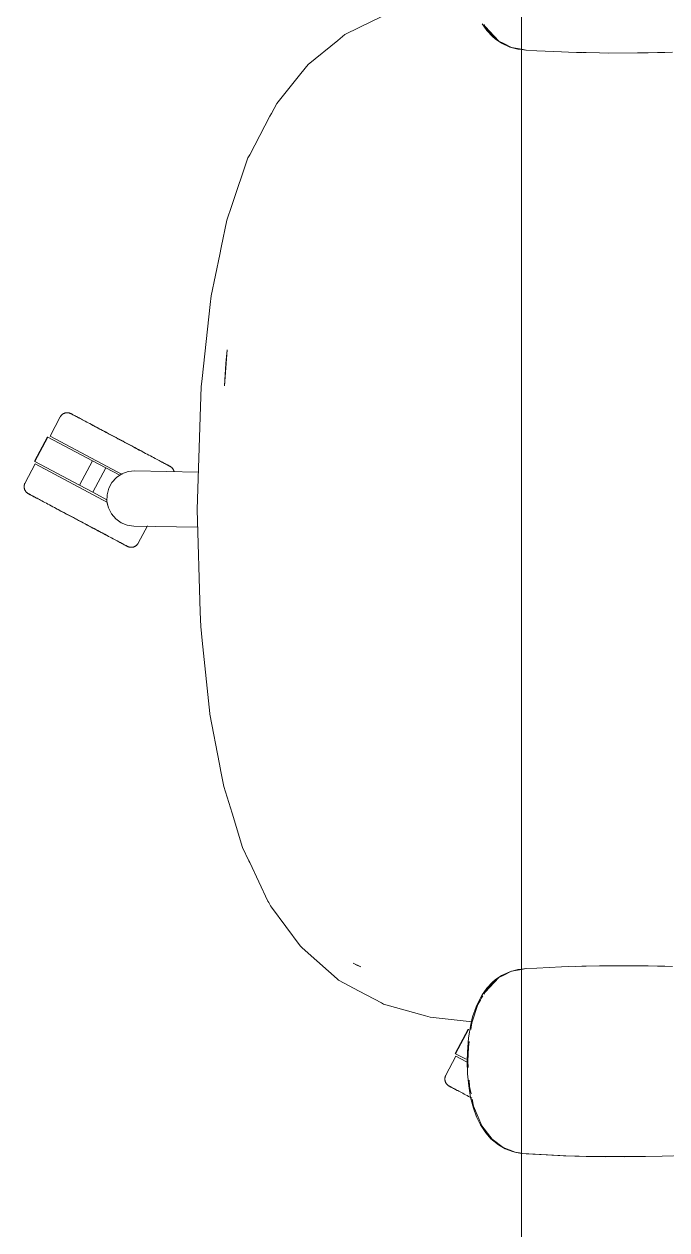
# Model space of a CAD drawing. Header units: millimetres. Extents: x 79795 to 317870, y -36033 to 97293.
# Drawn here: x 160069 to 160395, y 10074 to 10686 of the extents above; entities that cross this region are included whole.
import ezdxf

# ---------------------------------------------------------------- set-up
doc = ezdxf.new("R2010")
doc.units = ezdxf.units.MM
doc.header["$MEASUREMENT"] = 0
doc.layers.add('G-IMPT', color=8, linetype='CONTINUOUS', lineweight=9)
doc.layers.add('I-FURN', color=8, linetype='CONTINUOUS', lineweight=9)

msp = doc.modelspace()

# ---------------------------------------------------------------- linework, layer by layer
at = {"layer": 'G-IMPT'}
for p, q in [((160249.88, 10689.76), (160238.41, 10684.12)), ((160231.24, 10680.59), (160238.41, 10684.12)), ((160303.21, 10682.62), (160300.77, 10686.07)), ((160301.7, 10685.72), (160303.58, 10682.56)), ((160302.39, 10684.65), (160303.67, 10683.18)), ((160302.39, 10684.65), (160309.29, 10677.26)), ((160306.08, 10679.57), (160303.21, 10682.62)), ((160303.58, 10682.56), (160309.29, 10677.26)), ((160303.8, 10683.03), (160306.88, 10679.49)), ((160227.59, 10677.62), (160212.64, 10665.44)), ((160227.59, 10677.62), (160231.24, 10680.59)), ((160306.08, 10679.57), (160307.4, 10678.44)), ((160309.29, 10677.26), (160306.88, 10679.49)), ((160310.62, 10676.23), (160307.4, 10678.44)), ((160311.53, 10676.15), (160309.29, 10677.26)), ((160310.62, 10676.23), (160314.95, 10674.25)), ((160311.53, 10676.15), (160315.79, 10674.05)), ((160318.9, 10673.18), (160314.95, 10674.25)), ((160315.79, 10674.05), (160320.83, 10673.11)), ((160320.83, 10672.94), (160318.9, 10673.18)), ((160320.83, 10673.11), (160323.13, 10672.68)), ((160322.91, 10672.68), (160320.83, 10672.94)), ((160328.57, 10672.4), (160322.91, 10672.68)), ((160328.57, 10672.4), (160341.13, 10671.78)), ((160344.68, 10671.66), (160341.13, 10671.78)), ((160360.35, 10671.28), (160344.68, 10671.66)), ((160348.72, 10671.57), (160351.4, 10671.46)), ((160353.62, 10671.46), (160351.78, 10671.46)), ((160360.35, 10671.28), (160364.86, 10671.23)), ((160364.86, 10671.23), (160379.57, 10671.24)), ((160385.04, 10671.31), (160379.57, 10671.24)), ((160385.04, 10671.31), (160397.35, 10671.6)), ((160391.82, 10671.44), (160389.74, 10671.44)), ((160393.48, 10671.52), (160391.82, 10671.44)), ((160212.64, 10665.44), (160208.88, 10660.78)), ((160196.68, 10645.65), (160208.88, 10660.78)), ((160196.68, 10645.65), (160193.97, 10640.52)), ((160193.24, 10639.14), (160193.97, 10640.52)), ((160193.24, 10639.14), (160182.94, 10619.63)), ((160173.92, 10593.89), (160182.07, 10617.97)), ((160182.94, 10619.63), (160182.07, 10617.97)), ((160173.92, 10593.89), (160171.4, 10586.45)), ((160168.53, 10572.63), (160171.4, 10586.45)), ((160167.77, 10568.95), (160168.53, 10572.63)), ((160167.77, 10568.95), (160163.42, 10548)), ((160163.42, 10548), (160162.93, 10543.59)), ((160158.8, 10506.14), (160162.93, 10543.59)), ((160170.2, 10502.3), (160171.45, 10520.58)), ((160171.45, 10520.58), (160170.84, 10513.64)), ((160170.2, 10502.3), (160170.84, 10513.64)), ((160158.8, 10506.14), (160158.32, 10501.77)), ((160158, 10491.83), (160158.32, 10501.77)), ((160158, 10491.83), (160156.29, 10439.65)), ((160156.29, 10439.65), (160157.91, 10387.48)), ((160157.91, 10387.48), (160158.13, 10380.22)), ((160158.87, 10373.15), (160158.13, 10380.22)), ((160162.69, 10336.16), (160158.87, 10373.15)), ((160162.69, 10336.16), (160162.78, 10335.7)), ((160167.64, 10310.32), (160162.78, 10335.7)), ((160167.64, 10310.32), (160168.35, 10306.66)), ((160169.81, 10299.05), (160168.35, 10306.66)), ((160174, 10285.45), (160169.81, 10299.05)), ((160179.32, 10268.18), (160174, 10285.45)), ((160179.32, 10268.18), (160182.51, 10261.41)), ((160182.94, 10260.49), (160182.51, 10261.41)), ((160192.21, 10240.85), (160182.94, 10260.49)), ((160192.21, 10240.85), (160192.63, 10240.14)), ((160193.57, 10238.57), (160192.63, 10240.14)), ((160194.03, 10237.8), (160193.57, 10238.57)), ((160194.03, 10237.8), (160208.6, 10218.3)), ((160208.6, 10218.3), (160209.33, 10217.33)), ((160212.59, 10214.46), (160209.33, 10217.33)), ((160212.59, 10214.46), (160227.37, 10201.44)), ((160235.34, 10209.47), (160239.23, 10207.51)), ((160235.34, 10209.47), (160237.64, 10208.29)), ((160237.64, 10208.29), (160239.23, 10207.51)), ((160310.62, 10203.12), (160314.95, 10205.11)), ((160311.53, 10203.21), (160315.79, 10205.31)), ((160318.9, 10206.18), (160314.95, 10205.11)), ((160315.79, 10205.31), (160320.83, 10206.25)), ((160320.83, 10206.42), (160318.9, 10206.18)), ((160320.83, 10206.25), (160323.13, 10206.68)), ((160322.91, 10206.68), (160320.83, 10206.42)), ((160328.57, 10206.96), (160322.91, 10206.68)), ((160328.57, 10206.96), (160341.13, 10207.58)), ((160344.68, 10207.7), (160341.13, 10207.58)), ((160360.35, 10208.08), (160344.68, 10207.7)), ((160348.08, 10207.76), (160351.4, 10207.9)), ((160353.62, 10207.9), (160351.4, 10207.9)), ((160360.35, 10208.08), (160364.86, 10208.13)), ((160364.86, 10208.13), (160379.57, 10208.12)), ((160385.04, 10208.05), (160379.57, 10208.12)), ((160385.04, 10208.05), (160397.35, 10207.76)), ((160391.82, 10207.92), (160389.74, 10207.91)), ((160393.48, 10207.84), (160391.82, 10207.92)), ((160227.37, 10201.44), (160228.04, 10200.86)), ((160238.47, 10195.27), (160228.04, 10200.86)), ((160302.39, 10194.71), (160309.29, 10202.1)), ((160306.08, 10199.79), (160303.21, 10196.74)), ((160303.58, 10196.8), (160309.29, 10202.1)), ((160303.8, 10196.33), (160306.88, 10199.87)), ((160306.08, 10199.79), (160307.4, 10200.92)), ((160309.29, 10202.1), (160306.88, 10199.87)), ((160310.62, 10203.12), (160307.4, 10200.92)), ((160311.53, 10203.21), (160309.29, 10202.1)), ((160249.71, 10189.26), (160238.47, 10195.27)), ((160299.96, 10191.91), (160300.77, 10193.29)), ((160300.37, 10191.42), (160301.23, 10192.86)), ((160303.21, 10196.74), (160300.77, 10193.29)), ((160301.7, 10193.64), (160303.58, 10196.8)), ((160302.39, 10194.71), (160303.67, 10196.18)), ((160250.82, 10188.67), (160249.71, 10189.26)), ((160272.17, 10182.66), (160250.82, 10188.67)), ((160295.59, 10179.1), (160298.62, 10188.5)), ((160296.02, 10182.19), (160297.76, 10187.28)), ((160297.76, 10187.28), (160299.96, 10191.91)), ((160298.62, 10188.5), (160300.09, 10190.95)), ((160272.17, 10182.66), (160274.43, 10182.02)), ((160295.71, 10179.61), (160274.43, 10182.02)), ((160296.02, 10182.19), (160295.04, 10178.26)), ((160295.04, 10178.26), (160293.92, 10171.5)), ((160295.13, 10175.81), (160295.59, 10179.1)), ((160293.35, 10164.19), (160293.92, 10171.5)), ((160293.86, 10166.84), (160294.26, 10169.63)), ((160293.35, 10164.19), (160293.26, 10159.68)), ((160293.86, 10166.84), (160293.63, 10159.68)), ((160293.26, 10159.68), (160293.44, 10153.34)), ((160293.82, 10156.57), (160293.63, 10159.68)), ((160294, 10147.19), (160293.44, 10153.34)), ((160294.42, 10146.85), (160294.22, 10150.06)), ((160294, 10147.19), (160295, 10141.26)), ((160295.19, 10143.1), (160294.42, 10146.85)), ((160296.43, 10135.78), (160295, 10141.26)), ((160296.46, 10136.89), (160295.75, 10140.36)), ((160296.43, 10135.78), (160298.02, 10131.44)), ((160296.46, 10136.89), (160298.79, 10131.27)), ((160300, 10127.37), (160298.02, 10131.44)), ((160300.63, 10126.87), (160298.79, 10131.27)), ((160300, 10127.37), (160302.66, 10123.32)), ((160305.84, 10120.09), (160300.63, 10126.87)), ((160302.66, 10123.32), (160305.32, 10120.28)), ((160309.06, 10117.21), (160305.32, 10120.28)), ((160311.47, 10115.92), (160305.84, 10120.09)), ((160312.5, 10115.25), (160309.06, 10117.21)), ((160317.66, 10113.51), (160311.47, 10115.92)), ((160312.5, 10115.25), (160316.14, 10113.85)), ((160317.49, 10113.49), (160316.14, 10113.85)), ((160317.49, 10113.49), (160319.88, 10113.04)), ((160317.66, 10113.51), (160320.83, 10113.03)), ((160321.53, 10112.79), (160319.88, 10113.04)), ((160342.1, 10111.74), (160321.53, 10112.79)), ((160343.31, 10111.7), (160321.53, 10112.79)), ((160321.53, 10112.79), (160323.13, 10112.68)), ((160343.31, 10111.7), (160323.13, 10112.68)), ((160363.5, 10111.24), (160342.1, 10111.74)), ((160353.66, 10111.4), (160342.1, 10111.74)), ((160342.1, 10111.74), (160343.31, 10111.7)), ((160363.5, 10111.24), (160343.31, 10111.7)), ((160383.68, 10111.28), (160353.66, 10111.4)), ((160363.5, 10111.24), (160353.66, 10111.4)), ((160353.66, 10111.4), (160372.89, 10111.2)), ((160361.46, 10111.26), (160359.55, 10111.33)), ((160363.5, 10111.28), (160361.46, 10111.26)), ((160383.68, 10111.28), (160363.5, 10111.24)), ((160383.68, 10111.28), (160372.89, 10111.2)), ((160383.68, 10111.28), (160392.1, 10111.45)), ((160403.86, 10111.84), (160392.1, 10111.45))]:
    msp.add_line(p, q, dxfattribs=at)
at = {"layer": 'I-FURN'}
for p, q in [((160320.83, 9395.22), (160320.83, 10995.22)), ((160320.83, 10995.22), (160320.83, 9395.22)), ((160086.84, 10486.57), (160081.69, 10476.89)), ((160086.84, 10486.57), (160086.92, 10486.71)), ((160086.92, 10486.71), (160087, 10486.85)), ((160087, 10486.85), (160087.09, 10486.99)), ((160087.09, 10486.99), (160087.19, 10487.12)), ((160087.19, 10487.12), (160087.29, 10487.24)), ((160087.29, 10487.24), (160087.39, 10487.37)), ((160087.39, 10487.37), (160087.5, 10487.48)), ((160087.5, 10487.48), (160087.62, 10487.6)), ((160087.62, 10487.6), (160087.74, 10487.71)), ((160087.74, 10487.71), (160087.86, 10487.81)), ((160087.86, 10487.81), (160087.99, 10487.91)), ((160087.99, 10487.91), (160088.12, 10488)), ((160088.12, 10488), (160088.25, 10488.09)), ((160088.25, 10488.09), (160088.39, 10488.17)), ((160088.39, 10488.17), (160088.53, 10488.25)), ((160088.53, 10488.25), (160088.68, 10488.32)), ((160088.68, 10488.32), (160088.82, 10488.39)), ((160088.82, 10488.39), (160088.97, 10488.45)), ((160088.97, 10488.45), (160089.12, 10488.5)), ((160089.12, 10488.5), (160089.28, 10488.55)), ((160089.28, 10488.55), (160089.43, 10488.59)), ((160089.43, 10488.59), (160089.59, 10488.63)), ((160089.59, 10488.63), (160089.75, 10488.66)), ((160089.75, 10488.66), (160089.91, 10488.68)), ((160089.91, 10488.68), (160090.07, 10488.7)), ((160090.07, 10488.7), (160090.23, 10488.71)), ((160090.23, 10488.71), (160090.39, 10488.71)), ((160090.39, 10488.71), (160090.55, 10488.71)), ((160090.55, 10488.71), (160090.71, 10488.7)), ((160090.71, 10488.7), (160090.87, 10488.68)), ((160090.87, 10488.68), (160091.03, 10488.66)), ((160091.03, 10488.66), (160091.19, 10488.63)), ((160091.19, 10488.63), (160091.35, 10488.6)), ((160091.35, 10488.6), (160091.51, 10488.56)), ((160091.51, 10488.56), (160091.66, 10488.51)), ((160091.66, 10488.51), (160091.81, 10488.46)), ((160091.81, 10488.46), (160091.96, 10488.4)), ((160091.96, 10488.4), (160092.11, 10488.33)), ((160092.11, 10488.33), (160092.25, 10488.26)), ((160092.25, 10488.26), (160092.29, 10488.24)), ((160092.29, 10488.24), (160092.31, 10488.23)), ((160092.3, 10488.24), (160092.29, 10488.24)), ((160092.34, 10488.21), (160092.3, 10488.24)), ((160092.31, 10488.23), (160092.37, 10488.2)), ((160092.42, 10488.17), (160092.34, 10488.21)), ((160092.37, 10488.2), (160092.47, 10488.14)), ((160092.54, 10488.11), (160092.42, 10488.17)), ((160092.47, 10488.14), (160092.61, 10488.07)), ((160092.71, 10488.02), (160092.54, 10488.11)), ((160092.61, 10488.07), (160092.79, 10487.97)), ((160092.91, 10487.91), (160092.71, 10488.02)), ((160092.79, 10487.97), (160093.01, 10487.86)), ((160093.15, 10487.79), (160092.91, 10487.91)), ((160093.01, 10487.86), (160093.27, 10487.72)), ((160093.43, 10487.64), (160093.15, 10487.79)), ((160093.27, 10487.72), (160093.57, 10487.56)), ((160093.74, 10487.47), (160093.43, 10487.64)), ((160093.57, 10487.56), (160093.9, 10487.38)), ((160094.1, 10487.28), (160093.74, 10487.47)), ((160093.9, 10487.38), (160094.28, 10487.18)), ((160094.49, 10487.07), (160094.1, 10487.28)), ((160094.28, 10487.18), (160094.69, 10486.97)), ((160094.92, 10486.84), (160094.49, 10487.07)), ((160094.69, 10486.97), (160095.13, 10486.73)), ((160095.39, 10486.59), (160094.92, 10486.84)), ((160095.13, 10486.73), (160095.61, 10486.47)), ((160095.89, 10486.33), (160095.39, 10486.59)), ((160095.61, 10486.47), (160096.13, 10486.2)), ((160096.43, 10486.04), (160095.89, 10486.33)), ((160096.13, 10486.2), (160096.68, 10485.91)), ((160096.99, 10485.74), (160096.43, 10486.04)), ((160096.68, 10485.91), (160097.27, 10485.59)), ((160097.6, 10485.42), (160096.99, 10485.74)), ((160098.23, 10485.08), (160097.6, 10485.42)), ((160098.89, 10484.73), (160098.23, 10485.08)), ((160099.59, 10484.36), (160098.89, 10484.73)), ((160100.31, 10483.98), (160099.59, 10484.36)), ((160101.06, 10483.58), (160100.31, 10483.98)), ((160101.84, 10483.17), (160101.06, 10483.58)), ((160102.64, 10482.74), (160101.84, 10483.17)), ((160103.46, 10482.3), (160102.64, 10482.74)), ((160103.01, 10482.54), (160103.85, 10482.1)), ((160104.31, 10481.85), (160103.46, 10482.3)), ((160103.85, 10482.1), (160104.7, 10481.64)), ((160105.18, 10481.39), (160104.31, 10481.85)), ((160104.7, 10481.64), (160105.58, 10481.17)), ((160106.06, 10480.92), (160105.18, 10481.39)), ((160105.58, 10481.17), (160106.48, 10480.7)), ((160106.97, 10480.44), (160106.06, 10480.92)), ((160106.48, 10480.7), (160107.39, 10480.21)), ((160107.89, 10479.95), (160106.97, 10480.44)), ((160107.39, 10480.21), (160108.32, 10479.72)), ((160080.4, 10476.44), (160073.83, 10464.08)), ((160074, 10463.99), (160080.57, 10476.35)), ((160080.57, 10476.35), (160103.28, 10464.28)), ((160118.26, 10457.45), (160081.69, 10476.89)), ((160108.83, 10479.45), (160107.89, 10479.95)), ((160108.32, 10479.72), (160109.27, 10479.22)), ((160109.78, 10478.94), (160108.83, 10479.45)), ((160109.27, 10479.22), (160110.22, 10478.71)), ((160110.74, 10478.43), (160109.78, 10478.94)), ((160110.22, 10478.71), (160111.19, 10478.19)), ((160111.72, 10477.91), (160110.74, 10478.43)), ((160111.19, 10478.19), (160112.17, 10477.67)), ((160112.7, 10477.39), (160111.72, 10477.91)), ((160112.17, 10477.67), (160113.16, 10477.15)), ((160113.69, 10476.86), (160112.7, 10477.39)), ((160113.16, 10477.15), (160114.15, 10476.62)), ((160114.69, 10476.33), (160113.69, 10476.86)), ((160114.15, 10476.62), (160115.15, 10476.09)), ((160115.69, 10475.8), (160114.69, 10476.33)), ((160115.15, 10476.09), (160116.15, 10475.55)), ((160116.7, 10475.26), (160115.69, 10475.8)), ((160116.15, 10475.55), (160117.16, 10475.02)), ((160117.7, 10474.73), (160116.7, 10475.26)), ((160117.16, 10475.02), (160118.16, 10474.48)), ((160118.71, 10474.2), (160117.7, 10474.73)), ((160118.16, 10474.48), (160119.17, 10473.95)), ((160119.71, 10473.66), (160118.71, 10474.2)), ((160119.17, 10473.95), (160120.17, 10473.42)), ((160120.71, 10473.13), (160119.71, 10473.66)), ((160120.17, 10473.42), (160121.17, 10472.89)), ((160121.7, 10472.6), (160120.71, 10473.13)), ((160121.17, 10472.89), (160122.16, 10472.36)), ((160122.69, 10472.08), (160121.7, 10472.6)), ((160122.16, 10472.36), (160123.14, 10471.84)), ((160123.67, 10471.56), (160122.69, 10472.08)), ((160123.14, 10471.84), (160124.12, 10471.32)), ((160124.64, 10471.04), (160123.67, 10471.56)), ((160124.12, 10471.32), (160125.08, 10470.81)), ((160125.59, 10470.53), (160124.64, 10471.04)), ((160125.08, 10470.81), (160126.03, 10470.3)), ((160126.54, 10470.03), (160125.59, 10470.53)), ((160126.03, 10470.3), (160126.97, 10469.8)), ((160127.47, 10469.54), (160126.54, 10470.03)), ((160126.97, 10469.8), (160127.89, 10469.31)), ((160128.38, 10469.05), (160127.47, 10469.54)), ((160127.89, 10469.31), (160128.8, 10468.83)), ((160129.28, 10468.57), (160128.38, 10469.05)), ((160130.15, 10468.11), (160129.28, 10468.57)), ((160131.01, 10467.65), (160130.15, 10468.11)), ((160074.18, 10462.76), (160069.03, 10453.07)), ((160096.7, 10451.92), (160074, 10463.99)), ((160110.9, 10443.24), (160074.18, 10462.76)), ((160096.7, 10451.92), (160103.28, 10464.28)), ((160103.28, 10464.28), (160109.92, 10460.75)), ((160131.85, 10467.21), (160131.01, 10467.65)), ((160132.66, 10466.78), (160131.85, 10467.21)), ((160133.45, 10466.36), (160132.66, 10466.78)), ((160134.21, 10465.95), (160133.45, 10466.36)), ((160134.94, 10465.56), (160134.21, 10465.95)), ((160135.65, 10465.19), (160134.94, 10465.56)), ((160136.33, 10464.83), (160135.65, 10465.19)), ((160136.98, 10464.48), (160136.33, 10464.83)), ((160137.59, 10464.15), (160136.98, 10464.48)), ((160138.18, 10463.84), (160137.59, 10464.15)), ((160137.86, 10464.01), (160138.43, 10463.71)), ((160138.73, 10463.55), (160138.18, 10463.84)), ((160138.43, 10463.71), (160138.97, 10463.42)), ((160139.24, 10463.28), (160138.73, 10463.55)), ((160138.97, 10463.42), (160139.47, 10463.15)), ((160139.73, 10463.02), (160139.24, 10463.28)), ((160139.47, 10463.15), (160139.94, 10462.91)), ((160140.17, 10462.78), (160139.73, 10463.02)), ((160139.94, 10462.91), (160140.37, 10462.68)), ((160140.58, 10462.56), (160140.17, 10462.78)), ((160140.37, 10462.68), (160140.76, 10462.47)), ((160140.96, 10462.37), (160140.58, 10462.56)), ((160140.76, 10462.47), (160141.11, 10462.28)), ((160141.29, 10462.19), (160140.96, 10462.37)), ((160141.11, 10462.28), (160141.43, 10462.11)), ((160141.59, 10462.03), (160141.29, 10462.19)), ((160141.43, 10462.11), (160141.71, 10461.96)), ((160141.85, 10461.89), (160141.59, 10462.03)), ((160141.71, 10461.96), (160141.95, 10461.84)), ((160142.07, 10461.77), (160141.85, 10461.89)), ((160141.95, 10461.84), (160142.15, 10461.73)), ((160103.35, 10448.39), (160109.92, 10460.75)), ((160109.92, 10460.75), (160117.06, 10456.95)), ((160113.1, 10453.32), (160115.38, 10455.81)), ((160115.38, 10455.81), (160118.19, 10457.68)), ((160118.19, 10457.68), (160121.37, 10458.82)), ((160121.37, 10458.82), (160124.72, 10459.16)), ((160124.72, 10459.16), (160156.84, 10458.6)), ((160142.25, 10461.68), (160142.07, 10461.77)), ((160142.15, 10461.73), (160142.32, 10461.64)), ((160142.39, 10461.6), (160142.25, 10461.68)), ((160142.32, 10461.64), (160142.44, 10461.58)), ((160142.49, 10461.55), (160142.39, 10461.6)), ((160142.44, 10461.58), (160142.52, 10461.53)), ((160142.55, 10461.52), (160142.49, 10461.55)), ((160142.52, 10461.53), (160142.56, 10461.51)), ((160142.57, 10461.51), (160142.55, 10461.52)), ((160142.56, 10461.51), (160142.57, 10461.51)), ((160142.57, 10461.51), (160142.71, 10461.43)), ((160142.71, 10461.43), (160142.85, 10461.35)), ((160142.85, 10461.35), (160142.98, 10461.26)), ((160142.98, 10461.26), (160143.11, 10461.16)), ((160143.11, 10461.16), (160143.24, 10461.06)), ((160143.24, 10461.06), (160143.36, 10460.96)), ((160143.36, 10460.96), (160143.48, 10460.85)), ((160143.48, 10460.85), (160143.59, 10460.73)), ((160143.59, 10460.73), (160143.7, 10460.61)), ((160143.7, 10460.61), (160143.8, 10460.49)), ((160143.8, 10460.49), (160143.9, 10460.36)), ((160143.9, 10460.36), (160144, 10460.23)), ((160144, 10460.23), (160144.08, 10460.1)), ((160144.08, 10460.1), (160144.17, 10459.96)), ((160144.17, 10459.96), (160144.25, 10459.82)), ((160144.25, 10459.82), (160144.32, 10459.67)), ((160144.32, 10459.67), (160144.38, 10459.53)), ((160144.38, 10459.53), (160144.44, 10459.38)), ((160144.44, 10459.38), (160144.5, 10459.23)), ((160144.5, 10459.23), (160144.55, 10459.07)), ((160144.55, 10459.07), (160144.59, 10458.92)), ((160144.59, 10458.92), (160144.62, 10458.76)), ((160068.56, 10451.34), (160068.57, 10451.5)), ((160068.56, 10451.17), (160068.56, 10451.34)), ((160068.56, 10451.01), (160068.56, 10451.17)), ((160068.57, 10450.85), (160068.56, 10451.01)), ((160068.57, 10451.5), (160068.59, 10451.66)), ((160068.59, 10450.69), (160068.57, 10450.85)), ((160068.59, 10451.66), (160068.61, 10451.82)), ((160068.61, 10450.53), (160068.59, 10450.69)), ((160068.61, 10451.82), (160068.64, 10451.98)), ((160068.64, 10450.37), (160068.61, 10450.53)), ((160068.64, 10451.98), (160068.67, 10452.13)), ((160068.68, 10450.22), (160068.64, 10450.37)), ((160068.67, 10452.13), (160068.71, 10452.29)), ((160068.72, 10450.06), (160068.68, 10450.22)), ((160068.71, 10452.29), (160068.76, 10452.44)), ((160068.77, 10449.91), (160068.72, 10450.06)), ((160068.76, 10452.44), (160068.81, 10452.59)), ((160068.82, 10449.76), (160068.77, 10449.91)), ((160068.81, 10452.59), (160068.87, 10452.74)), ((160068.88, 10449.61), (160068.82, 10449.76)), ((160068.87, 10452.74), (160068.94, 10452.89)), ((160068.95, 10449.46), (160068.88, 10449.61)), ((160068.94, 10452.89), (160069.01, 10453.04)), ((160069.01, 10453.04), (160069.03, 10453.07)), ((160103.35, 10448.39), (160096.7, 10451.92)), ((160110.62, 10447.1), (160111.48, 10450.36)), ((160111.48, 10450.36), (160113.1, 10453.32)), ((160069.02, 10449.31), (160068.95, 10449.46)), ((160069.1, 10449.17), (160069.02, 10449.31)), ((160069.18, 10449.03), (160069.1, 10449.17)), ((160069.27, 10448.9), (160069.18, 10449.03)), ((160069.36, 10448.77), (160069.27, 10448.9)), ((160069.46, 10448.64), (160069.36, 10448.77)), ((160069.56, 10448.52), (160069.46, 10448.64)), ((160069.67, 10448.4), (160069.56, 10448.52)), ((160069.79, 10448.29), (160069.67, 10448.4)), ((160069.9, 10448.18), (160069.79, 10448.29)), ((160070.03, 10448.07), (160069.9, 10448.18)), ((160070.15, 10447.97), (160070.03, 10448.07)), ((160070.28, 10447.88), (160070.15, 10447.97)), ((160070.42, 10447.79), (160070.28, 10447.88)), ((160070.56, 10447.7), (160070.42, 10447.79)), ((160070.7, 10447.62), (160070.56, 10447.7)), ((160070.74, 10447.6), (160070.7, 10447.62)), ((160070.7, 10447.62), (160070.7, 10447.62)), ((160070.7, 10447.62), (160070.72, 10447.61)), ((160070.72, 10447.61), (160070.78, 10447.58)), ((160070.83, 10447.56), (160070.74, 10447.6)), ((160070.78, 10447.58), (160070.88, 10447.53)), ((160070.95, 10447.49), (160070.83, 10447.56)), ((160070.88, 10447.53), (160071.02, 10447.45)), ((160071.11, 10447.4), (160070.95, 10447.49)), ((160071.02, 10447.45), (160071.2, 10447.36)), ((160071.31, 10447.3), (160071.11, 10447.4)), ((160071.2, 10447.36), (160071.42, 10447.24)), ((160071.55, 10447.17), (160071.31, 10447.3)), ((160071.42, 10447.24), (160071.68, 10447.1)), ((160071.83, 10447.02), (160071.55, 10447.17)), ((160071.68, 10447.1), (160071.97, 10446.95)), ((160072.15, 10446.85), (160071.83, 10447.02)), ((160071.97, 10446.95), (160072.31, 10446.77)), ((160072.5, 10446.66), (160072.15, 10446.85)), ((160072.31, 10446.77), (160072.68, 10446.57)), ((160072.9, 10446.45), (160072.5, 10446.66)), ((160072.68, 10446.57), (160073.09, 10446.35)), ((160073.33, 10446.23), (160072.9, 10446.45)), ((160073.09, 10446.35), (160073.54, 10446.11)), ((160073.79, 10445.98), (160073.33, 10446.23)), ((160073.54, 10446.11), (160074.02, 10445.86)), ((160074.29, 10445.71), (160073.79, 10445.98)), ((160074.02, 10445.86), (160074.54, 10445.58)), ((160074.83, 10445.43), (160074.29, 10445.71)), ((160074.54, 10445.58), (160075.09, 10445.29)), ((160075.4, 10445.12), (160074.83, 10445.43)), ((160075.09, 10445.29), (160075.67, 10444.98)), ((160075.67, 10444.98), (160076.29, 10444.65)), ((160076.29, 10444.65), (160076.94, 10444.31)), ((160076.94, 10444.31), (160077.61, 10443.95)), ((160077.61, 10443.95), (160078.32, 10443.57)), ((160078.32, 10443.57), (160079.06, 10443.18)), ((160110.49, 10444.59), (160103.35, 10448.39)), ((160110.56, 10443.73), (160110.62, 10447.1)), ((160111.31, 10440.44), (160110.56, 10443.73)), ((160079.06, 10443.18), (160079.82, 10442.77)), ((160079.82, 10442.77), (160080.61, 10442.36)), ((160080.61, 10442.36), (160081.42, 10441.92)), ((160081.42, 10441.92), (160082.25, 10441.48)), ((160082.25, 10441.48), (160083.11, 10441.02)), ((160083.11, 10441.02), (160083.99, 10440.56)), ((160083.99, 10440.56), (160084.88, 10440.08)), ((160085.37, 10439.82), (160084.47, 10440.3)), ((160084.88, 10440.08), (160085.8, 10439.6)), ((160086.3, 10439.33), (160085.37, 10439.82)), ((160085.8, 10439.6), (160086.73, 10439.1)), ((160087.23, 10438.83), (160086.3, 10439.33)), ((160086.73, 10439.1), (160087.67, 10438.6)), ((160088.18, 10438.33), (160087.23, 10438.83)), ((160087.67, 10438.6), (160088.63, 10438.09)), ((160089.15, 10437.81), (160088.18, 10438.33)), ((160088.63, 10438.09), (160089.6, 10437.58)), ((160090.12, 10437.3), (160089.15, 10437.81)), ((160089.6, 10437.58), (160090.57, 10437.06)), ((160112.82, 10437.43), (160111.31, 10440.44)), ((160115.02, 10434.86), (160112.82, 10437.43)), ((160091.11, 10436.77), (160090.12, 10437.3)), ((160090.57, 10437.06), (160091.56, 10436.53)), ((160092.1, 10436.25), (160091.11, 10436.77)), ((160091.56, 10436.53), (160092.56, 10436)), ((160093.09, 10435.72), (160092.1, 10436.25)), ((160092.56, 10436), (160093.55, 10435.47)), ((160094.1, 10435.18), (160093.09, 10435.72)), ((160093.55, 10435.47), (160094.56, 10434.94)), ((160095.1, 10434.65), (160094.1, 10435.18)), ((160094.56, 10434.94), (160095.56, 10434.4)), ((160096.11, 10434.11), (160095.1, 10434.65)), ((160095.56, 10434.4), (160096.57, 10433.87)), ((160097.11, 10433.58), (160096.11, 10434.11)), ((160096.57, 10433.87), (160097.57, 10433.33)), ((160098.11, 10433.05), (160097.11, 10433.58)), ((160097.57, 10433.33), (160098.57, 10432.8)), ((160099.11, 10432.52), (160098.11, 10433.05)), ((160098.57, 10432.8), (160099.57, 10432.27)), ((160100.11, 10431.99), (160099.11, 10432.52)), ((160099.57, 10432.27), (160100.56, 10431.74)), ((160101.09, 10431.46), (160100.11, 10431.99)), ((160100.56, 10431.74), (160101.55, 10431.22)), ((160102.07, 10430.94), (160101.09, 10431.46)), ((160101.55, 10431.22), (160102.52, 10430.7)), ((160117.76, 10432.9), (160115.02, 10434.86)), ((160120.89, 10431.65), (160117.76, 10432.9)), ((160124.23, 10431.18), (160120.89, 10431.65)), ((160126.42, 10422.56), (160131.12, 10431.4)), ((160103.04, 10430.43), (160102.07, 10430.94)), ((160102.52, 10430.7), (160103.48, 10430.19)), ((160104, 10429.92), (160103.04, 10430.43)), ((160103.48, 10430.19), (160104.43, 10429.69)), ((160104.94, 10429.42), (160104, 10429.92)), ((160104.43, 10429.69), (160105.37, 10429.19)), ((160105.87, 10428.92), (160104.94, 10429.42)), ((160105.37, 10429.19), (160106.29, 10428.7)), ((160106.79, 10428.44), (160105.87, 10428.92)), ((160106.29, 10428.7), (160107.2, 10428.21)), ((160107.68, 10427.96), (160106.79, 10428.44)), ((160107.2, 10428.21), (160108.09, 10427.74)), ((160108.56, 10427.49), (160107.68, 10427.96)), ((160108.09, 10427.74), (160108.96, 10427.28)), ((160109.42, 10427.04), (160108.56, 10427.49)), ((160108.96, 10427.28), (160109.8, 10426.83)), ((160110.25, 10426.59), (160109.42, 10427.04)), ((160109.8, 10426.83), (160110.63, 10426.39)), ((160110.63, 10426.39), (160111.43, 10425.97)), ((160111.43, 10425.97), (160112.2, 10425.55)), ((160112.2, 10425.55), (160112.95, 10425.16)), ((160112.95, 10425.16), (160113.68, 10424.77)), ((160156.57, 10430.62), (160124.23, 10431.18)), ((160113.68, 10424.77), (160114.37, 10424.4)), ((160114.37, 10424.4), (160115.03, 10424.05)), ((160115.03, 10424.05), (160115.67, 10423.71)), ((160115.67, 10423.71), (160116.27, 10423.39)), ((160116.58, 10423.23), (160116, 10423.54)), ((160116.27, 10423.39), (160116.84, 10423.09)), ((160117.13, 10422.93), (160116.58, 10423.23)), ((160116.84, 10423.09), (160117.37, 10422.81)), ((160117.65, 10422.66), (160117.13, 10422.93)), ((160117.37, 10422.81), (160117.87, 10422.54)), ((160118.13, 10422.4), (160117.65, 10422.66)), ((160117.87, 10422.54), (160118.34, 10422.29)), ((160118.58, 10422.17), (160118.13, 10422.4)), ((160118.34, 10422.29), (160118.77, 10422.06)), ((160118.99, 10421.95), (160118.58, 10422.17)), ((160118.77, 10422.06), (160119.16, 10421.85)), ((160119.36, 10421.75), (160118.99, 10421.95)), ((160119.16, 10421.85), (160119.52, 10421.67)), ((160119.7, 10421.57), (160119.36, 10421.75)), ((160119.52, 10421.67), (160119.84, 10421.5)), ((160119.99, 10421.41), (160119.7, 10421.57)), ((160119.84, 10421.5), (160120.12, 10421.35)), ((160120.25, 10421.28), (160119.99, 10421.41)), ((160120.12, 10421.35), (160120.36, 10421.22)), ((160120.47, 10421.16), (160120.25, 10421.28)), ((160120.36, 10421.22), (160120.56, 10421.11)), ((160120.65, 10421.06), (160120.47, 10421.16)), ((160120.56, 10421.11), (160120.72, 10421.03)), ((160120.79, 10420.99), (160120.65, 10421.06)), ((160120.72, 10421.03), (160120.84, 10420.96)), ((160120.89, 10420.94), (160120.79, 10420.99)), ((160120.84, 10420.96), (160120.92, 10420.92)), ((160120.95, 10420.9), (160120.89, 10420.94)), ((160120.92, 10420.92), (160120.97, 10420.9)), ((160120.97, 10420.89), (160120.95, 10420.9)), ((160120.97, 10420.9), (160120.97, 10420.89)), ((160121.01, 10420.87), (160120.97, 10420.89)), ((160121.15, 10420.8), (160121.01, 10420.87)), ((160121.3, 10420.74), (160121.15, 10420.8)), ((160121.45, 10420.68), (160121.3, 10420.74)), ((160121.6, 10420.62), (160121.45, 10420.68)), ((160121.76, 10420.58), (160121.6, 10420.62)), ((160121.91, 10420.53), (160121.76, 10420.58)), ((160122.07, 10420.5), (160121.91, 10420.53)), ((160122.23, 10420.47), (160122.07, 10420.5)), ((160122.39, 10420.45), (160122.23, 10420.47)), ((160122.55, 10420.43), (160122.39, 10420.45)), ((160122.71, 10420.42), (160122.55, 10420.43)), ((160122.87, 10420.42), (160122.71, 10420.42)), ((160123.03, 10420.42), (160122.87, 10420.42)), ((160123.19, 10420.43), (160123.03, 10420.42)), ((160123.35, 10420.45), (160123.19, 10420.43)), ((160123.51, 10420.47), (160123.35, 10420.45)), ((160123.67, 10420.5), (160123.51, 10420.47)), ((160123.83, 10420.54), (160123.67, 10420.5)), ((160123.99, 10420.58), (160123.83, 10420.54)), ((160124.14, 10420.63), (160123.99, 10420.58)), ((160124.29, 10420.68), (160124.14, 10420.63)), ((160124.44, 10420.74), (160124.29, 10420.68)), ((160124.59, 10420.81), (160124.44, 10420.74)), ((160124.73, 10420.88), (160124.59, 10420.81)), ((160124.87, 10420.96), (160124.73, 10420.88)), ((160125.01, 10421.04), (160124.87, 10420.96)), ((160125.15, 10421.13), (160125.01, 10421.04)), ((160125.28, 10421.22), (160125.15, 10421.13)), ((160125.4, 10421.32), (160125.28, 10421.22)), ((160125.53, 10421.43), (160125.4, 10421.32)), ((160125.65, 10421.54), (160125.53, 10421.43)), ((160125.76, 10421.65), (160125.65, 10421.54)), ((160125.87, 10421.77), (160125.76, 10421.65)), ((160125.97, 10421.89), (160125.87, 10421.77)), ((160126.07, 10422.02), (160125.97, 10421.89)), ((160126.17, 10422.15), (160126.07, 10422.02)), ((160126.26, 10422.28), (160126.17, 10422.15)), ((160126.34, 10422.42), (160126.26, 10422.28)), ((160126.42, 10422.56), (160126.34, 10422.42)), ((160293.76, 10175.9), (160287.18, 10163.54)), ((160287.35, 10163.45), (160293.93, 10175.81)), ((160293.93, 10175.81), (160294.02, 10175.76)), ((160287.54, 10162.22), (160282.39, 10152.53)), ((160292.65, 10160.63), (160287.35, 10163.45)), ((160292.82, 10159.41), (160287.54, 10162.22)), ((160281.92, 10150.79), (160281.93, 10150.95)), ((160281.92, 10150.63), (160281.92, 10150.79)), ((160281.92, 10150.47), (160281.92, 10150.63)), ((160281.93, 10150.31), (160281.92, 10150.47)), ((160281.93, 10150.95), (160281.95, 10151.11)), ((160281.95, 10150.15), (160281.93, 10150.31)), ((160281.95, 10151.11), (160281.97, 10151.27)), ((160281.97, 10149.99), (160281.95, 10150.15)), ((160281.97, 10151.27), (160282, 10151.43)), ((160282, 10149.83), (160281.97, 10149.99)), ((160282, 10151.43), (160282.03, 10151.59)), ((160282.03, 10149.67), (160282, 10149.83)), ((160282.03, 10151.59), (160282.07, 10151.74)), ((160282.07, 10151.74), (160282.12, 10151.9)), ((160282.12, 10151.9), (160282.17, 10152.05)), ((160282.17, 10152.05), (160282.23, 10152.2)), ((160282.23, 10152.2), (160282.3, 10152.35)), ((160282.3, 10152.35), (160282.37, 10152.49)), ((160282.37, 10152.49), (160282.39, 10152.53)), ((160282.08, 10149.52), (160282.03, 10149.67)), ((160282.12, 10149.36), (160282.08, 10149.52)), ((160282.18, 10149.21), (160282.12, 10149.36)), ((160282.24, 10149.06), (160282.18, 10149.21)), ((160282.3, 10148.91), (160282.24, 10149.06)), ((160282.38, 10148.77), (160282.3, 10148.91)), ((160282.45, 10148.63), (160282.38, 10148.77)), ((160282.54, 10148.49), (160282.45, 10148.63)), ((160282.63, 10148.35), (160282.54, 10148.49)), ((160282.72, 10148.22), (160282.63, 10148.35)), ((160282.82, 10148.1), (160282.72, 10148.22)), ((160282.92, 10147.97), (160282.82, 10148.1)), ((160283.03, 10147.85), (160282.92, 10147.97)), ((160283.15, 10147.74), (160283.03, 10147.85)), ((160283.26, 10147.63), (160283.15, 10147.74)), ((160283.39, 10147.53), (160283.26, 10147.63)), ((160283.51, 10147.43), (160283.39, 10147.53)), ((160283.64, 10147.33), (160283.51, 10147.43)), ((160283.78, 10147.24), (160283.64, 10147.33)), ((160283.91, 10147.16), (160283.78, 10147.24)), ((160284.06, 10147.08), (160283.91, 10147.16)), ((160284.1, 10147.05), (160284.06, 10147.08)), ((160284.06, 10147.08), (160284.06, 10147.08)), ((160284.06, 10147.08), (160284.08, 10147.07)), ((160284.08, 10147.07), (160284.14, 10147.04)), ((160284.19, 10147.01), (160284.1, 10147.05)), ((160284.14, 10147.04), (160284.24, 10146.98)), ((160284.31, 10146.95), (160284.19, 10147.01)), ((160284.24, 10146.98), (160284.38, 10146.91)), ((160284.47, 10146.86), (160284.31, 10146.95)), ((160284.38, 10146.91), (160284.56, 10146.81)), ((160284.67, 10146.75), (160284.47, 10146.86)), ((160284.56, 10146.81), (160284.78, 10146.7)), ((160284.91, 10146.62), (160284.67, 10146.75)), ((160284.78, 10146.7), (160285.03, 10146.56)), ((160285.19, 10146.48), (160284.91, 10146.62)), ((160285.03, 10146.56), (160285.33, 10146.4)), ((160285.51, 10146.31), (160285.19, 10146.48)), ((160285.33, 10146.4), (160285.67, 10146.22)), ((160285.86, 10146.12), (160285.51, 10146.31)), ((160285.67, 10146.22), (160286.04, 10146.02)), ((160286.26, 10145.91), (160285.86, 10146.12)), ((160286.04, 10146.02), (160286.45, 10145.81)), ((160286.69, 10145.68), (160286.26, 10145.91)), ((160286.45, 10145.81), (160286.9, 10145.57)), ((160287.15, 10145.43), (160286.69, 10145.68)), ((160286.9, 10145.57), (160287.38, 10145.31)), ((160287.65, 10145.17), (160287.15, 10145.43)), ((160287.38, 10145.31), (160287.9, 10145.04)), ((160288.19, 10144.88), (160287.65, 10145.17)), ((160287.9, 10145.04), (160288.45, 10144.74)), ((160288.76, 10144.58), (160288.19, 10144.88)), ((160288.45, 10144.74), (160289.03, 10144.43)), ((160289.03, 10144.43), (160289.65, 10144.11)), ((160289.65, 10144.11), (160290.29, 10143.76)), ((160290.29, 10143.76), (160290.97, 10143.4)), ((160290.97, 10143.4), (160291.68, 10143.03)), ((160291.68, 10143.03), (160292.41, 10142.63)), ((160292.41, 10142.63), (160293.18, 10142.23)), ((160293.18, 10142.23), (160293.96, 10141.81)), ((160293.96, 10141.81), (160294.78, 10141.38)), ((160294.78, 10141.38), (160295.61, 10140.93))]:
    msp.add_line(p, q, dxfattribs=at)
msp.add_arc((160124.29, 10445.18), 13.81, 192.34734, 197.33603, dxfattribs=at)
msp.add_open_spline([(160110.97, 10441.53), (160110.85, 10441.95), (160110.78, 10442.39), (160110.72, 10442.83)], degree=3, dxfattribs=at)

doc.saveas('drawing.dxf')
